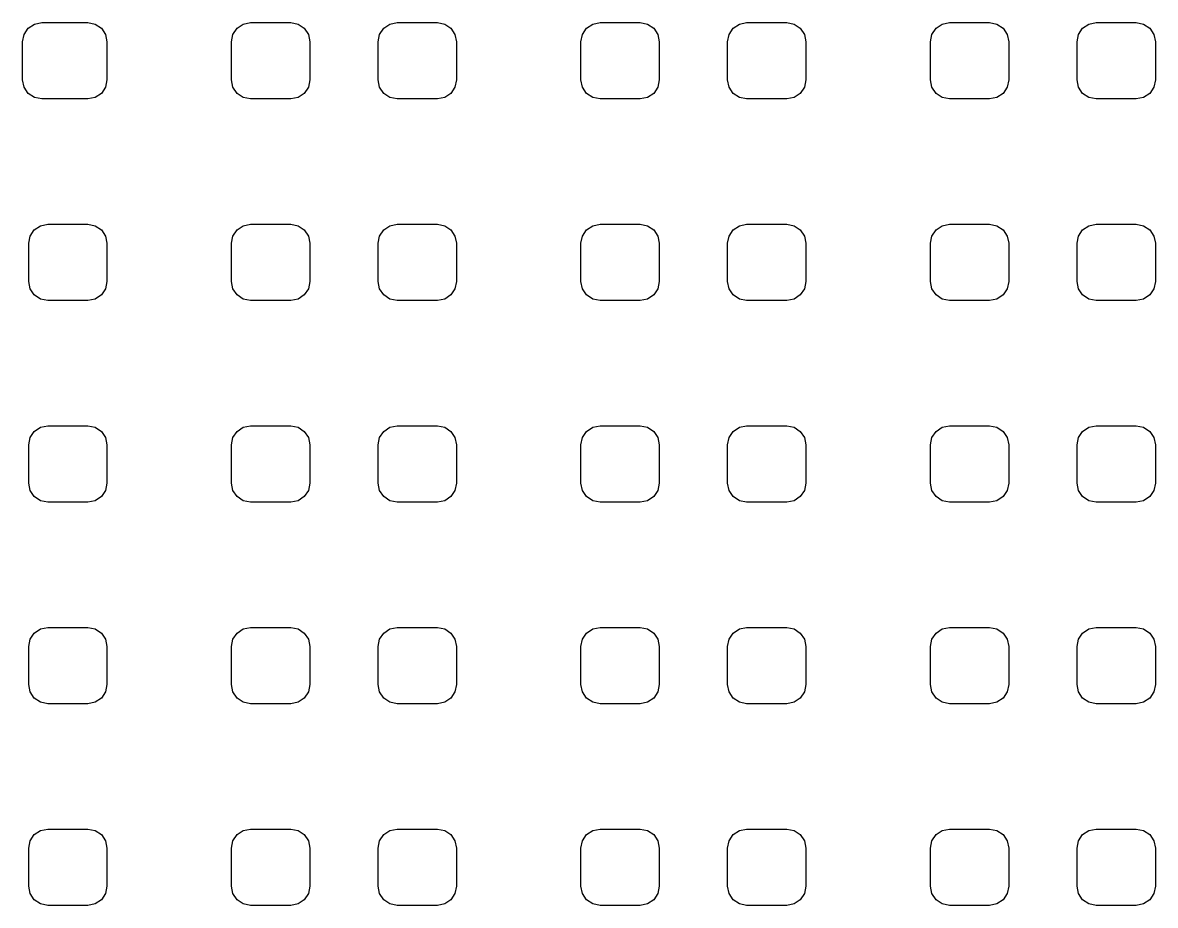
# Model space of a CAD drawing. Header units: inches. Extents: x 7.41 to 12.64, y -5.55 to -1.56.
# Drawn here: x 8.735 to 9.29, y -3.083 to -2.65 of the extents above; entities that cross this region are included whole.
import ezdxf

# ---------------------------------------------------------------- set-up
doc = ezdxf.new("R2010")
doc.units = ezdxf.units.IN
doc.header["$MEASUREMENT"] = 0
doc.layers.add('F.Mask', color=201, linetype='CONTINUOUS', true_color=0xd864ff)

msp = doc.modelspace()

# ---------------------------------------------------------------- linework, layer by layer
at = {"layer": 'F.Mask', "linetype": 'CONTINUOUS'}
for p, q in [((8.73595, -2.65597), (8.73797, -2.65294)), ((8.73797, -2.65294), (8.74101, -2.65091)), ((8.74101, -2.65091), (8.74459, -2.6502)), ((8.74459, -2.6502), (8.76722, -2.6502)), ((8.76722, -2.6502), (8.7708, -2.65091)), ((8.7708, -2.65091), (8.77384, -2.65294)), ((8.77384, -2.65294), (8.77586, -2.65597)), ((8.83831, -2.65597), (8.84034, -2.65294)), ((8.84034, -2.65294), (8.84337, -2.65091)), ((8.84337, -2.65091), (8.84695, -2.6502)), ((8.84695, -2.6502), (8.86663, -2.6502)), ((8.86663, -2.6502), (8.87021, -2.65091)), ((8.87021, -2.65091), (8.87325, -2.65294)), ((8.87325, -2.65294), (8.87527, -2.65597)), ((8.91016, -2.65597), (8.91219, -2.65294)), ((8.91219, -2.65294), (8.91522, -2.65091)), ((8.91522, -2.65091), (8.9188, -2.6502)), ((8.9188, -2.6502), (8.93848, -2.6502)), ((8.93848, -2.6502), (8.94206, -2.65091)), ((8.94206, -2.65091), (8.9451, -2.65294)), ((8.9451, -2.65294), (8.94712, -2.65597)), ((9.00957, -2.65597), (9.0116, -2.65294)), ((9.0116, -2.65294), (9.01463, -2.65091)), ((9.01463, -2.65091), (9.01821, -2.6502)), ((9.01821, -2.6502), (9.03789, -2.6502)), ((9.03789, -2.6502), (9.04147, -2.65091)), ((9.04147, -2.65091), (9.04451, -2.65294)), ((9.04451, -2.65294), (9.04653, -2.65597)), ((9.08142, -2.65597), (9.08345, -2.65294)), ((9.08345, -2.65294), (9.08648, -2.65091)), ((9.08648, -2.65091), (9.09006, -2.6502)), ((9.09006, -2.6502), (9.10974, -2.6502)), ((9.10974, -2.6502), (9.11332, -2.65091)), ((9.11332, -2.65091), (9.11636, -2.65294)), ((9.11636, -2.65294), (9.11838, -2.65597)), ((9.18083, -2.65597), (9.18286, -2.65294)), ((9.18286, -2.65294), (9.18589, -2.65091)), ((9.18589, -2.65091), (9.18947, -2.6502)), ((9.18947, -2.6502), (9.20915, -2.6502)), ((9.20915, -2.6502), (9.21273, -2.65091)), ((9.21273, -2.65091), (9.21577, -2.65294)), ((9.21577, -2.65294), (9.21779, -2.65597)), ((9.25268, -2.65597), (9.25471, -2.65294)), ((9.25471, -2.65294), (9.25774, -2.65091)), ((9.25774, -2.65091), (9.26132, -2.6502)), ((9.26132, -2.6502), (9.281, -2.6502)), ((9.281, -2.6502), (9.28458, -2.65091)), ((9.28458, -2.65091), (9.28762, -2.65294)), ((9.28762, -2.65294), (9.28964, -2.65597)), ((8.73524, -2.65955), (8.73595, -2.65597)), ((8.77586, -2.65597), (8.77657, -2.65955)), ((8.8376, -2.65955), (8.83831, -2.65597)), ((8.87527, -2.65597), (8.87598, -2.65955)), ((8.90945, -2.65955), (8.91016, -2.65597)), ((8.94712, -2.65597), (8.94783, -2.65955)), ((9.00886, -2.65955), (9.00957, -2.65597)), ((9.04653, -2.65597), (9.04724, -2.65955)), ((9.08071, -2.65955), (9.08142, -2.65597)), ((9.11838, -2.65597), (9.11909, -2.65955)), ((9.18012, -2.65955), (9.18083, -2.65597)), ((9.21779, -2.65597), (9.2185, -2.65955)), ((9.25197, -2.65955), (9.25268, -2.65597)), ((9.28964, -2.65597), (9.29035, -2.65955)), ((8.73524, -2.67825), (8.73524, -2.65955)), ((8.77657, -2.65955), (8.77657, -2.67825)), ((8.8376, -2.67825), (8.8376, -2.65955)), ((8.87598, -2.65955), (8.87598, -2.67825)), ((8.90945, -2.67825), (8.90945, -2.65955)), ((8.94783, -2.65955), (8.94783, -2.67825)), ((9.00886, -2.67825), (9.00886, -2.65955)), ((9.04724, -2.65955), (9.04724, -2.67825)), ((9.08071, -2.67825), (9.08071, -2.65955)), ((9.11909, -2.65955), (9.11909, -2.67825)), ((9.18012, -2.67825), (9.18012, -2.65955)), ((9.2185, -2.65955), (9.2185, -2.67825)), ((9.25197, -2.67825), (9.25197, -2.65955)), ((9.29035, -2.65955), (9.29035, -2.67825)), ((8.73595, -2.68183), (8.73524, -2.67825)), ((8.77657, -2.67825), (8.77586, -2.68183)), ((8.83831, -2.68183), (8.8376, -2.67825)), ((8.87598, -2.67825), (8.87527, -2.68183)), ((8.91016, -2.68183), (8.90945, -2.67825)), ((8.94783, -2.67825), (8.94712, -2.68183)), ((9.00957, -2.68183), (9.00886, -2.67825)), ((9.04724, -2.67825), (9.04653, -2.68183)), ((9.08142, -2.68183), (9.08071, -2.67825)), ((9.11909, -2.67825), (9.11838, -2.68183)), ((9.18083, -2.68183), (9.18012, -2.67825)), ((9.2185, -2.67825), (9.21779, -2.68183)), ((9.25268, -2.68183), (9.25197, -2.67825)), ((9.29035, -2.67825), (9.28964, -2.68183)), ((8.73797, -2.68486), (8.73595, -2.68183)), ((8.74101, -2.68689), (8.73797, -2.68486)), ((8.77384, -2.68486), (8.7708, -2.68689)), ((8.77586, -2.68183), (8.77384, -2.68486)), ((8.84034, -2.68486), (8.83831, -2.68183)), ((8.84337, -2.68689), (8.84034, -2.68486)), ((8.87325, -2.68486), (8.87021, -2.68689)), ((8.87527, -2.68183), (8.87325, -2.68486)), ((8.91219, -2.68486), (8.91016, -2.68183)), ((8.91522, -2.68689), (8.91219, -2.68486)), ((8.9451, -2.68486), (8.94206, -2.68689)), ((8.94712, -2.68183), (8.9451, -2.68486)), ((9.0116, -2.68486), (9.00957, -2.68183)), ((9.01463, -2.68689), (9.0116, -2.68486)), ((9.04451, -2.68486), (9.04147, -2.68689)), ((9.04653, -2.68183), (9.04451, -2.68486)), ((9.08345, -2.68486), (9.08142, -2.68183)), ((9.08648, -2.68689), (9.08345, -2.68486)), ((9.11636, -2.68486), (9.11332, -2.68689)), ((9.11838, -2.68183), (9.11636, -2.68486)), ((9.18286, -2.68486), (9.18083, -2.68183)), ((9.18589, -2.68689), (9.18286, -2.68486)), ((9.21577, -2.68486), (9.21273, -2.68689)), ((9.21779, -2.68183), (9.21577, -2.68486)), ((9.25471, -2.68486), (9.25268, -2.68183)), ((9.25774, -2.68689), (9.25471, -2.68486)), ((9.28762, -2.68486), (9.28458, -2.68689)), ((9.28964, -2.68183), (9.28762, -2.68486)), ((8.74459, -2.6876), (8.74101, -2.68689)), ((8.76722, -2.6876), (8.74459, -2.6876)), ((8.7708, -2.68689), (8.76722, -2.6876)), ((8.84695, -2.6876), (8.84337, -2.68689)), ((8.86663, -2.6876), (8.84695, -2.6876)), ((8.87021, -2.68689), (8.86663, -2.6876)), ((8.9188, -2.6876), (8.91522, -2.68689)), ((8.93848, -2.6876), (8.9188, -2.6876)), ((8.94206, -2.68689), (8.93848, -2.6876)), ((9.01821, -2.6876), (9.01463, -2.68689)), ((9.03789, -2.6876), (9.01821, -2.6876)), ((9.04147, -2.68689), (9.03789, -2.6876)), ((9.09006, -2.6876), (9.08648, -2.68689)), ((9.10974, -2.6876), (9.09006, -2.6876)), ((9.11332, -2.68689), (9.10974, -2.6876)), ((9.18947, -2.6876), (9.18589, -2.68689)), ((9.20915, -2.6876), (9.18947, -2.6876)), ((9.21273, -2.68689), (9.20915, -2.6876)), ((9.26132, -2.6876), (9.25774, -2.68689)), ((9.281, -2.6876), (9.26132, -2.6876)), ((9.28458, -2.68689), (9.281, -2.6876)), ((8.7389, -2.75479), (8.74093, -2.75175)), ((8.74093, -2.75175), (8.74396, -2.74973)), ((8.74396, -2.74973), (8.74754, -2.74902)), ((8.74754, -2.74902), (8.76722, -2.74902)), ((8.76722, -2.74902), (8.7708, -2.74973)), ((8.7708, -2.74973), (8.77384, -2.75175)), ((8.77384, -2.75175), (8.77586, -2.75479)), ((8.83831, -2.75479), (8.84034, -2.75175)), ((8.84034, -2.75175), (8.84337, -2.74973)), ((8.84337, -2.74973), (8.84695, -2.74902)), ((8.84695, -2.74902), (8.86663, -2.74902)), ((8.86663, -2.74902), (8.87021, -2.74973)), ((8.87021, -2.74973), (8.87325, -2.75175)), ((8.87325, -2.75175), (8.87527, -2.75479)), ((8.91016, -2.75479), (8.91219, -2.75175)), ((8.91219, -2.75175), (8.91522, -2.74973)), ((8.91522, -2.74973), (8.9188, -2.74902)), ((8.9188, -2.74902), (8.93848, -2.74902)), ((8.93848, -2.74902), (8.94206, -2.74973)), ((8.94206, -2.74973), (8.9451, -2.75175)), ((8.9451, -2.75175), (8.94712, -2.75479)), ((9.00957, -2.75479), (9.0116, -2.75175)), ((9.0116, -2.75175), (9.01463, -2.74973)), ((9.01463, -2.74973), (9.01821, -2.74902)), ((9.01821, -2.74902), (9.03789, -2.74902)), ((9.03789, -2.74902), (9.04147, -2.74973)), ((9.04147, -2.74973), (9.04451, -2.75175)), ((9.04451, -2.75175), (9.04653, -2.75479)), ((9.08142, -2.75479), (9.08345, -2.75175)), ((9.08345, -2.75175), (9.08648, -2.74973)), ((9.08648, -2.74973), (9.09006, -2.74902)), ((9.09006, -2.74902), (9.10974, -2.74902)), ((9.10974, -2.74902), (9.11332, -2.74973)), ((9.11332, -2.74973), (9.11636, -2.75175)), ((9.11636, -2.75175), (9.11838, -2.75479)), ((9.18083, -2.75479), (9.18286, -2.75175)), ((9.18286, -2.75175), (9.18589, -2.74973)), ((9.18589, -2.74973), (9.18947, -2.74902)), ((9.18947, -2.74902), (9.20915, -2.74902)), ((9.20915, -2.74902), (9.21273, -2.74973)), ((9.21273, -2.74973), (9.21577, -2.75175)), ((9.21577, -2.75175), (9.21779, -2.75479)), ((9.25268, -2.75479), (9.25471, -2.75175)), ((9.25471, -2.75175), (9.25774, -2.74973)), ((9.25774, -2.74973), (9.26132, -2.74902)), ((9.26132, -2.74902), (9.281, -2.74902)), ((9.281, -2.74902), (9.28458, -2.74973)), ((9.28458, -2.74973), (9.28762, -2.75175)), ((9.28762, -2.75175), (9.28964, -2.75479)), ((8.73819, -2.75837), (8.7389, -2.75479)), ((8.73819, -2.77707), (8.73819, -2.75837)), ((8.77586, -2.75479), (8.77657, -2.75837)), ((8.77657, -2.75837), (8.77657, -2.77707)), ((8.8376, -2.75837), (8.83831, -2.75479)), ((8.8376, -2.77707), (8.8376, -2.75837)), ((8.87527, -2.75479), (8.87598, -2.75837)), ((8.87598, -2.75837), (8.87598, -2.77707)), ((8.90945, -2.75837), (8.91016, -2.75479)), ((8.90945, -2.77707), (8.90945, -2.75837)), ((8.94712, -2.75479), (8.94783, -2.75837)), ((8.94783, -2.75837), (8.94783, -2.77707)), ((9.00886, -2.75837), (9.00957, -2.75479)), ((9.00886, -2.77707), (9.00886, -2.75837)), ((9.04653, -2.75479), (9.04724, -2.75837)), ((9.04724, -2.75837), (9.04724, -2.77707)), ((9.08071, -2.75837), (9.08142, -2.75479)), ((9.08071, -2.77707), (9.08071, -2.75837)), ((9.11838, -2.75479), (9.11909, -2.75837)), ((9.11909, -2.75837), (9.11909, -2.77707)), ((9.18012, -2.75837), (9.18083, -2.75479)), ((9.18012, -2.77707), (9.18012, -2.75837)), ((9.21779, -2.75479), (9.2185, -2.75837)), ((9.2185, -2.75837), (9.2185, -2.77707)), ((9.25197, -2.75837), (9.25268, -2.75479)), ((9.25197, -2.77707), (9.25197, -2.75837)), ((9.28964, -2.75479), (9.29035, -2.75837)), ((9.29035, -2.75837), (9.29035, -2.77707)), ((8.7389, -2.78065), (8.73819, -2.77707)), ((8.74093, -2.78368), (8.7389, -2.78065)), ((8.77586, -2.78065), (8.77384, -2.78368)), ((8.77657, -2.77707), (8.77586, -2.78065)), ((8.83831, -2.78065), (8.8376, -2.77707)), ((8.84034, -2.78368), (8.83831, -2.78065)), ((8.87527, -2.78065), (8.87325, -2.78368)), ((8.87598, -2.77707), (8.87527, -2.78065)), ((8.91016, -2.78065), (8.90945, -2.77707)), ((8.91219, -2.78368), (8.91016, -2.78065)), ((8.94712, -2.78065), (8.9451, -2.78368)), ((8.94783, -2.77707), (8.94712, -2.78065)), ((9.00957, -2.78065), (9.00886, -2.77707)), ((9.0116, -2.78368), (9.00957, -2.78065)), ((9.04653, -2.78065), (9.04451, -2.78368)), ((9.04724, -2.77707), (9.04653, -2.78065)), ((9.08142, -2.78065), (9.08071, -2.77707)), ((9.08345, -2.78368), (9.08142, -2.78065)), ((9.11838, -2.78065), (9.11636, -2.78368)), ((9.11909, -2.77707), (9.11838, -2.78065)), ((9.18083, -2.78065), (9.18012, -2.77707)), ((9.18286, -2.78368), (9.18083, -2.78065)), ((9.21779, -2.78065), (9.21577, -2.78368)), ((9.2185, -2.77707), (9.21779, -2.78065)), ((9.25268, -2.78065), (9.25197, -2.77707)), ((9.25471, -2.78368), (9.25268, -2.78065)), ((9.28964, -2.78065), (9.28762, -2.78368)), ((9.29035, -2.77707), (9.28964, -2.78065)), ((8.74396, -2.78571), (8.74093, -2.78368)), ((8.74754, -2.78642), (8.74396, -2.78571)), ((8.76722, -2.78642), (8.74754, -2.78642)), ((8.7708, -2.78571), (8.76722, -2.78642)), ((8.77384, -2.78368), (8.7708, -2.78571)), ((8.84337, -2.78571), (8.84034, -2.78368)), ((8.84695, -2.78642), (8.84337, -2.78571)), ((8.86663, -2.78642), (8.84695, -2.78642)), ((8.87021, -2.78571), (8.86663, -2.78642)), ((8.87325, -2.78368), (8.87021, -2.78571)), ((8.91522, -2.78571), (8.91219, -2.78368)), ((8.9188, -2.78642), (8.91522, -2.78571)), ((8.93848, -2.78642), (8.9188, -2.78642)), ((8.94206, -2.78571), (8.93848, -2.78642)), ((8.9451, -2.78368), (8.94206, -2.78571)), ((9.01463, -2.78571), (9.0116, -2.78368)), ((9.01821, -2.78642), (9.01463, -2.78571)), ((9.03789, -2.78642), (9.01821, -2.78642)), ((9.04147, -2.78571), (9.03789, -2.78642)), ((9.04451, -2.78368), (9.04147, -2.78571)), ((9.08648, -2.78571), (9.08345, -2.78368)), ((9.09006, -2.78642), (9.08648, -2.78571)), ((9.10974, -2.78642), (9.09006, -2.78642)), ((9.11332, -2.78571), (9.10974, -2.78642)), ((9.11636, -2.78368), (9.11332, -2.78571)), ((9.18589, -2.78571), (9.18286, -2.78368)), ((9.18947, -2.78642), (9.18589, -2.78571)), ((9.20915, -2.78642), (9.18947, -2.78642)), ((9.21273, -2.78571), (9.20915, -2.78642)), ((9.21577, -2.78368), (9.21273, -2.78571)), ((9.25774, -2.78571), (9.25471, -2.78368)), ((9.26132, -2.78642), (9.25774, -2.78571)), ((9.281, -2.78642), (9.26132, -2.78642)), ((9.28458, -2.78571), (9.281, -2.78642)), ((9.28762, -2.78368), (9.28458, -2.78571)), ((8.7389, -2.85361), (8.74093, -2.85057)), ((8.74093, -2.85057), (8.74396, -2.84855)), ((8.74396, -2.84855), (8.74754, -2.84783)), ((8.74754, -2.84783), (8.76722, -2.84783)), ((8.76722, -2.84783), (8.7708, -2.84855)), ((8.7708, -2.84855), (8.77384, -2.85057)), ((8.77384, -2.85057), (8.77586, -2.85361)), ((8.83831, -2.85361), (8.84034, -2.85057)), ((8.84034, -2.85057), (8.84337, -2.84855)), ((8.84337, -2.84855), (8.84695, -2.84783)), ((8.84695, -2.84783), (8.86663, -2.84783)), ((8.86663, -2.84783), (8.87021, -2.84855)), ((8.87021, -2.84855), (8.87325, -2.85057)), ((8.87325, -2.85057), (8.87527, -2.85361)), ((8.91016, -2.85361), (8.91219, -2.85057)), ((8.91219, -2.85057), (8.91522, -2.84855)), ((8.91522, -2.84855), (8.9188, -2.84783)), ((8.9188, -2.84783), (8.93848, -2.84783)), ((8.93848, -2.84783), (8.94206, -2.84855)), ((8.94206, -2.84855), (8.9451, -2.85057)), ((8.9451, -2.85057), (8.94712, -2.85361)), ((9.00957, -2.85361), (9.0116, -2.85057)), ((9.0116, -2.85057), (9.01463, -2.84855)), ((9.01463, -2.84855), (9.01821, -2.84783)), ((9.01821, -2.84783), (9.03789, -2.84783)), ((9.03789, -2.84783), (9.04147, -2.84855)), ((9.04147, -2.84855), (9.04451, -2.85057)), ((9.04451, -2.85057), (9.04653, -2.85361)), ((9.08142, -2.85361), (9.08345, -2.85057)), ((9.08345, -2.85057), (9.08648, -2.84855)), ((9.08648, -2.84855), (9.09006, -2.84783)), ((9.09006, -2.84783), (9.10974, -2.84783)), ((9.10974, -2.84783), (9.11332, -2.84855)), ((9.11332, -2.84855), (9.11636, -2.85057)), ((9.11636, -2.85057), (9.11838, -2.85361)), ((9.18083, -2.85361), (9.18286, -2.85057)), ((9.18286, -2.85057), (9.18589, -2.84855)), ((9.18589, -2.84855), (9.18947, -2.84783)), ((9.18947, -2.84783), (9.20915, -2.84783)), ((9.20915, -2.84783), (9.21273, -2.84855)), ((9.21273, -2.84855), (9.21577, -2.85057)), ((9.21577, -2.85057), (9.21779, -2.85361)), ((9.25268, -2.85361), (9.25471, -2.85057)), ((9.25471, -2.85057), (9.25774, -2.84855)), ((9.25774, -2.84855), (9.26132, -2.84783)), ((9.26132, -2.84783), (9.281, -2.84783)), ((9.281, -2.84783), (9.28458, -2.84855)), ((9.28458, -2.84855), (9.28762, -2.85057)), ((9.28762, -2.85057), (9.28964, -2.85361)), ((8.73819, -2.85719), (8.7389, -2.85361)), ((8.73819, -2.87589), (8.73819, -2.85719)), ((8.77586, -2.85361), (8.77657, -2.85719)), ((8.77657, -2.85719), (8.77657, -2.87589)), ((8.8376, -2.85719), (8.83831, -2.85361)), ((8.8376, -2.87589), (8.8376, -2.85719)), ((8.87527, -2.85361), (8.87598, -2.85719)), ((8.87598, -2.85719), (8.87598, -2.87589)), ((8.90945, -2.85719), (8.91016, -2.85361)), ((8.90945, -2.87589), (8.90945, -2.85719)), ((8.94712, -2.85361), (8.94783, -2.85719)), ((8.94783, -2.85719), (8.94783, -2.87589)), ((9.00886, -2.85719), (9.00957, -2.85361)), ((9.00886, -2.87589), (9.00886, -2.85719)), ((9.04653, -2.85361), (9.04724, -2.85719)), ((9.04724, -2.85719), (9.04724, -2.87589)), ((9.08071, -2.85719), (9.08142, -2.85361)), ((9.08071, -2.87589), (9.08071, -2.85719)), ((9.11838, -2.85361), (9.11909, -2.85719)), ((9.11909, -2.85719), (9.11909, -2.87589)), ((9.18012, -2.85719), (9.18083, -2.85361)), ((9.18012, -2.87589), (9.18012, -2.85719)), ((9.21779, -2.85361), (9.2185, -2.85719)), ((9.2185, -2.85719), (9.2185, -2.87589)), ((9.25197, -2.85719), (9.25268, -2.85361)), ((9.25197, -2.87589), (9.25197, -2.85719)), ((9.28964, -2.85361), (9.29035, -2.85719)), ((9.29035, -2.85719), (9.29035, -2.87589)), ((8.7389, -2.87946), (8.73819, -2.87589)), ((8.74093, -2.8825), (8.7389, -2.87946)), ((8.77586, -2.87946), (8.77384, -2.8825)), ((8.77657, -2.87589), (8.77586, -2.87946)), ((8.83831, -2.87946), (8.8376, -2.87589)), ((8.84034, -2.8825), (8.83831, -2.87946)), ((8.87527, -2.87946), (8.87325, -2.8825)), ((8.87598, -2.87589), (8.87527, -2.87946)), ((8.91016, -2.87946), (8.90945, -2.87589)), ((8.91219, -2.8825), (8.91016, -2.87946)), ((8.94712, -2.87946), (8.9451, -2.8825)), ((8.94783, -2.87589), (8.94712, -2.87946)), ((9.00957, -2.87946), (9.00886, -2.87589)), ((9.0116, -2.8825), (9.00957, -2.87946)), ((9.04653, -2.87946), (9.04451, -2.8825)), ((9.04724, -2.87589), (9.04653, -2.87946)), ((9.08142, -2.87946), (9.08071, -2.87589)), ((9.08345, -2.8825), (9.08142, -2.87946)), ((9.11838, -2.87946), (9.11636, -2.8825)), ((9.11909, -2.87589), (9.11838, -2.87946)), ((9.18083, -2.87946), (9.18012, -2.87589)), ((9.18286, -2.8825), (9.18083, -2.87946)), ((9.21779, -2.87946), (9.21577, -2.8825)), ((9.2185, -2.87589), (9.21779, -2.87946)), ((9.25268, -2.87946), (9.25197, -2.87589)), ((9.25471, -2.8825), (9.25268, -2.87946)), ((9.28964, -2.87946), (9.28762, -2.8825)), ((9.29035, -2.87589), (9.28964, -2.87946)), ((8.74396, -2.88452), (8.74093, -2.8825)), ((8.74754, -2.88524), (8.74396, -2.88452)), ((8.76722, -2.88524), (8.74754, -2.88524)), ((8.7708, -2.88452), (8.76722, -2.88524)), ((8.77384, -2.8825), (8.7708, -2.88452)), ((8.84337, -2.88452), (8.84034, -2.8825)), ((8.84695, -2.88524), (8.84337, -2.88452)), ((8.86663, -2.88524), (8.84695, -2.88524)), ((8.87021, -2.88452), (8.86663, -2.88524)), ((8.87325, -2.8825), (8.87021, -2.88452)), ((8.91522, -2.88452), (8.91219, -2.8825)), ((8.9188, -2.88524), (8.91522, -2.88452)), ((8.93848, -2.88524), (8.9188, -2.88524)), ((8.94206, -2.88452), (8.93848, -2.88524)), ((8.9451, -2.8825), (8.94206, -2.88452)), ((9.01463, -2.88452), (9.0116, -2.8825)), ((9.01821, -2.88524), (9.01463, -2.88452)), ((9.03789, -2.88524), (9.01821, -2.88524)), ((9.04147, -2.88452), (9.03789, -2.88524)), ((9.04451, -2.8825), (9.04147, -2.88452)), ((9.08648, -2.88452), (9.08345, -2.8825)), ((9.09006, -2.88524), (9.08648, -2.88452)), ((9.10974, -2.88524), (9.09006, -2.88524)), ((9.11332, -2.88452), (9.10974, -2.88524)), ((9.11636, -2.8825), (9.11332, -2.88452)), ((9.18589, -2.88452), (9.18286, -2.8825)), ((9.18947, -2.88524), (9.18589, -2.88452)), ((9.20915, -2.88524), (9.18947, -2.88524)), ((9.21273, -2.88452), (9.20915, -2.88524)), ((9.21577, -2.8825), (9.21273, -2.88452)), ((9.25774, -2.88452), (9.25471, -2.8825)), ((9.26132, -2.88524), (9.25774, -2.88452)), ((9.281, -2.88524), (9.26132, -2.88524)), ((9.28458, -2.88452), (9.281, -2.88524)), ((9.28762, -2.8825), (9.28458, -2.88452)), ((8.74093, -2.94939), (8.74396, -2.94737)), ((8.74396, -2.94737), (8.74754, -2.94665)), ((8.74754, -2.94665), (8.76722, -2.94665)), ((8.76722, -2.94665), (8.7708, -2.94737)), ((8.7708, -2.94737), (8.77384, -2.94939)), ((8.84034, -2.94939), (8.84337, -2.94737)), ((8.84337, -2.94737), (8.84695, -2.94665)), ((8.84695, -2.94665), (8.86663, -2.94665)), ((8.86663, -2.94665), (8.87021, -2.94737)), ((8.87021, -2.94737), (8.87325, -2.94939)), ((8.91219, -2.94939), (8.91522, -2.94737)), ((8.91522, -2.94737), (8.9188, -2.94665)), ((8.9188, -2.94665), (8.93848, -2.94665)), ((8.93848, -2.94665), (8.94206, -2.94737)), ((8.94206, -2.94737), (8.9451, -2.94939)), ((9.0116, -2.94939), (9.01463, -2.94737)), ((9.01463, -2.94737), (9.01821, -2.94665)), ((9.01821, -2.94665), (9.03789, -2.94665)), ((9.03789, -2.94665), (9.04147, -2.94737)), ((9.04147, -2.94737), (9.04451, -2.94939)), ((9.08345, -2.94939), (9.08648, -2.94737)), ((9.08648, -2.94737), (9.09006, -2.94665)), ((9.09006, -2.94665), (9.10974, -2.94665)), ((9.10974, -2.94665), (9.11332, -2.94737)), ((9.11332, -2.94737), (9.11636, -2.94939)), ((9.18286, -2.94939), (9.18589, -2.94737)), ((9.18589, -2.94737), (9.18947, -2.94665)), ((9.18947, -2.94665), (9.20915, -2.94665)), ((9.20915, -2.94665), (9.21273, -2.94737)), ((9.21273, -2.94737), (9.21577, -2.94939)), ((9.25471, -2.94939), (9.25774, -2.94737)), ((9.25774, -2.94737), (9.26132, -2.94665)), ((9.26132, -2.94665), (9.281, -2.94665)), ((9.281, -2.94665), (9.28458, -2.94737)), ((9.28458, -2.94737), (9.28762, -2.94939)), ((8.73819, -2.956), (8.7389, -2.95243)), ((8.7389, -2.95243), (8.74093, -2.94939)), ((8.77384, -2.94939), (8.77586, -2.95243)), ((8.77586, -2.95243), (8.77657, -2.956)), ((8.8376, -2.956), (8.83831, -2.95243)), ((8.83831, -2.95243), (8.84034, -2.94939)), ((8.87325, -2.94939), (8.87527, -2.95243)), ((8.87527, -2.95243), (8.87598, -2.956)), ((8.90945, -2.956), (8.91016, -2.95243)), ((8.91016, -2.95243), (8.91219, -2.94939)), ((8.9451, -2.94939), (8.94712, -2.95243)), ((8.94712, -2.95243), (8.94783, -2.956)), ((9.00886, -2.956), (9.00957, -2.95243)), ((9.00957, -2.95243), (9.0116, -2.94939)), ((9.04451, -2.94939), (9.04653, -2.95243)), ((9.04653, -2.95243), (9.04724, -2.956)), ((9.08071, -2.956), (9.08142, -2.95243)), ((9.08142, -2.95243), (9.08345, -2.94939)), ((9.11636, -2.94939), (9.11838, -2.95243)), ((9.11838, -2.95243), (9.11909, -2.956)), ((9.18012, -2.956), (9.18083, -2.95243)), ((9.18083, -2.95243), (9.18286, -2.94939)), ((9.21577, -2.94939), (9.21779, -2.95243)), ((9.21779, -2.95243), (9.2185, -2.956)), ((9.25197, -2.956), (9.25268, -2.95243)), ((9.25268, -2.95243), (9.25471, -2.94939)), ((9.28762, -2.94939), (9.28964, -2.95243)), ((9.28964, -2.95243), (9.29035, -2.956)), ((8.73819, -2.9747), (8.73819, -2.956)), ((8.77657, -2.956), (8.77657, -2.9747)), ((8.8376, -2.9747), (8.8376, -2.956)), ((8.87598, -2.956), (8.87598, -2.9747)), ((8.90945, -2.9747), (8.90945, -2.956)), ((8.94783, -2.956), (8.94783, -2.9747)), ((9.00886, -2.9747), (9.00886, -2.956)), ((9.04724, -2.956), (9.04724, -2.9747)), ((9.08071, -2.9747), (9.08071, -2.956)), ((9.11909, -2.956), (9.11909, -2.9747)), ((9.18012, -2.9747), (9.18012, -2.956)), ((9.2185, -2.956), (9.2185, -2.9747)), ((9.25197, -2.9747), (9.25197, -2.956)), ((9.29035, -2.956), (9.29035, -2.9747)), ((8.7389, -2.97828), (8.73819, -2.9747)), ((8.77657, -2.9747), (8.77586, -2.97828)), ((8.83831, -2.97828), (8.8376, -2.9747)), ((8.87598, -2.9747), (8.87527, -2.97828)), ((8.91016, -2.97828), (8.90945, -2.9747)), ((8.94783, -2.9747), (8.94712, -2.97828)), ((9.00957, -2.97828), (9.00886, -2.9747)), ((9.04724, -2.9747), (9.04653, -2.97828)), ((9.08142, -2.97828), (9.08071, -2.9747)), ((9.11909, -2.9747), (9.11838, -2.97828)), ((9.18083, -2.97828), (9.18012, -2.9747)), ((9.2185, -2.9747), (9.21779, -2.97828)), ((9.25268, -2.97828), (9.25197, -2.9747)), ((9.29035, -2.9747), (9.28964, -2.97828)), ((8.74093, -2.98132), (8.7389, -2.97828)), ((8.77586, -2.97828), (8.77384, -2.98132)), ((8.84034, -2.98132), (8.83831, -2.97828)), ((8.87527, -2.97828), (8.87325, -2.98132)), ((8.91219, -2.98132), (8.91016, -2.97828)), ((8.94712, -2.97828), (8.9451, -2.98132)), ((9.0116, -2.98132), (9.00957, -2.97828)), ((9.04653, -2.97828), (9.04451, -2.98132)), ((9.08345, -2.98132), (9.08142, -2.97828)), ((9.11838, -2.97828), (9.11636, -2.98132)), ((9.18286, -2.98132), (9.18083, -2.97828)), ((9.21779, -2.97828), (9.21577, -2.98132)), ((9.25471, -2.98132), (9.25268, -2.97828)), ((9.28964, -2.97828), (9.28762, -2.98132)), ((8.74396, -2.98334), (8.74093, -2.98132)), ((8.74754, -2.98406), (8.74396, -2.98334)), ((8.76722, -2.98406), (8.74754, -2.98406)), ((8.7708, -2.98334), (8.76722, -2.98406)), ((8.77384, -2.98132), (8.7708, -2.98334)), ((8.84337, -2.98334), (8.84034, -2.98132)), ((8.84695, -2.98406), (8.84337, -2.98334)), ((8.86663, -2.98406), (8.84695, -2.98406)), ((8.87021, -2.98334), (8.86663, -2.98406)), ((8.87325, -2.98132), (8.87021, -2.98334)), ((8.91522, -2.98334), (8.91219, -2.98132)), ((8.9188, -2.98406), (8.91522, -2.98334)), ((8.93848, -2.98406), (8.9188, -2.98406)), ((8.94206, -2.98334), (8.93848, -2.98406)), ((8.9451, -2.98132), (8.94206, -2.98334)), ((9.01463, -2.98334), (9.0116, -2.98132)), ((9.01821, -2.98406), (9.01463, -2.98334)), ((9.03789, -2.98406), (9.01821, -2.98406)), ((9.04147, -2.98334), (9.03789, -2.98406)), ((9.04451, -2.98132), (9.04147, -2.98334)), ((9.08648, -2.98334), (9.08345, -2.98132)), ((9.09006, -2.98406), (9.08648, -2.98334)), ((9.10974, -2.98406), (9.09006, -2.98406)), ((9.11332, -2.98334), (9.10974, -2.98406)), ((9.11636, -2.98132), (9.11332, -2.98334)), ((9.18589, -2.98334), (9.18286, -2.98132)), ((9.18947, -2.98406), (9.18589, -2.98334)), ((9.20915, -2.98406), (9.18947, -2.98406)), ((9.21273, -2.98334), (9.20915, -2.98406)), ((9.21577, -2.98132), (9.21273, -2.98334)), ((9.25774, -2.98334), (9.25471, -2.98132)), ((9.26132, -2.98406), (9.25774, -2.98334)), ((9.281, -2.98406), (9.26132, -2.98406)), ((9.28458, -2.98334), (9.281, -2.98406)), ((9.28762, -2.98132), (9.28458, -2.98334)), ((8.74093, -3.04821), (8.74396, -3.04618)), ((8.74396, -3.04618), (8.74754, -3.04547)), ((8.74754, -3.04547), (8.76722, -3.04547)), ((8.76722, -3.04547), (8.7708, -3.04618)), ((8.7708, -3.04618), (8.77384, -3.04821)), ((8.84034, -3.04821), (8.84337, -3.04618)), ((8.84337, -3.04618), (8.84695, -3.04547)), ((8.84695, -3.04547), (8.86663, -3.04547)), ((8.86663, -3.04547), (8.87021, -3.04618)), ((8.87021, -3.04618), (8.87325, -3.04821)), ((8.91219, -3.04821), (8.91522, -3.04618)), ((8.91522, -3.04618), (8.9188, -3.04547)), ((8.9188, -3.04547), (8.93848, -3.04547)), ((8.93848, -3.04547), (8.94206, -3.04618)), ((8.94206, -3.04618), (8.9451, -3.04821)), ((9.0116, -3.04821), (9.01463, -3.04618)), ((9.01463, -3.04618), (9.01821, -3.04547)), ((9.01821, -3.04547), (9.03789, -3.04547)), ((9.03789, -3.04547), (9.04147, -3.04618)), ((9.04147, -3.04618), (9.04451, -3.04821)), ((9.08345, -3.04821), (9.08648, -3.04618)), ((9.08648, -3.04618), (9.09006, -3.04547)), ((9.09006, -3.04547), (9.10974, -3.04547)), ((9.10974, -3.04547), (9.11332, -3.04618)), ((9.11332, -3.04618), (9.11636, -3.04821)), ((9.18286, -3.04821), (9.18589, -3.04618)), ((9.18589, -3.04618), (9.18947, -3.04547)), ((9.18947, -3.04547), (9.20915, -3.04547)), ((9.20915, -3.04547), (9.21273, -3.04618)), ((9.21273, -3.04618), (9.21577, -3.04821)), ((9.25471, -3.04821), (9.25774, -3.04618)), ((9.25774, -3.04618), (9.26132, -3.04547)), ((9.26132, -3.04547), (9.281, -3.04547)), ((9.281, -3.04547), (9.28458, -3.04618)), ((9.28458, -3.04618), (9.28762, -3.04821)), ((8.73819, -3.05482), (8.7389, -3.05124)), ((8.7389, -3.05124), (8.74093, -3.04821)), ((8.77384, -3.04821), (8.77586, -3.05124)), ((8.77586, -3.05124), (8.77657, -3.05482)), ((8.8376, -3.05482), (8.83831, -3.05124)), ((8.83831, -3.05124), (8.84034, -3.04821)), ((8.87325, -3.04821), (8.87527, -3.05124)), ((8.87527, -3.05124), (8.87598, -3.05482)), ((8.90945, -3.05482), (8.91016, -3.05124)), ((8.91016, -3.05124), (8.91219, -3.04821)), ((8.9451, -3.04821), (8.94712, -3.05124)), ((8.94712, -3.05124), (8.94783, -3.05482)), ((9.00886, -3.05482), (9.00957, -3.05124)), ((9.00957, -3.05124), (9.0116, -3.04821)), ((9.04451, -3.04821), (9.04653, -3.05124)), ((9.04653, -3.05124), (9.04724, -3.05482)), ((9.08071, -3.05482), (9.08142, -3.05124)), ((9.08142, -3.05124), (9.08345, -3.04821)), ((9.11636, -3.04821), (9.11838, -3.05124)), ((9.11838, -3.05124), (9.11909, -3.05482)), ((9.18012, -3.05482), (9.18083, -3.05124)), ((9.18083, -3.05124), (9.18286, -3.04821)), ((9.21577, -3.04821), (9.21779, -3.05124)), ((9.21779, -3.05124), (9.2185, -3.05482)), ((9.25197, -3.05482), (9.25268, -3.05124)), ((9.25268, -3.05124), (9.25471, -3.04821)), ((9.28762, -3.04821), (9.28964, -3.05124)), ((9.28964, -3.05124), (9.29035, -3.05482)), ((8.73819, -3.07352), (8.73819, -3.05482)), ((8.77657, -3.05482), (8.77657, -3.07352)), ((8.8376, -3.07352), (8.8376, -3.05482)), ((8.87598, -3.05482), (8.87598, -3.07352)), ((8.90945, -3.07352), (8.90945, -3.05482)), ((8.94783, -3.05482), (8.94783, -3.07352)), ((9.00886, -3.07352), (9.00886, -3.05482)), ((9.04724, -3.05482), (9.04724, -3.07352)), ((9.08071, -3.07352), (9.08071, -3.05482)), ((9.11909, -3.05482), (9.11909, -3.07352)), ((9.18012, -3.07352), (9.18012, -3.05482)), ((9.2185, -3.05482), (9.2185, -3.07352)), ((9.25197, -3.07352), (9.25197, -3.05482)), ((9.29035, -3.05482), (9.29035, -3.07352)), ((8.7389, -3.0771), (8.73819, -3.07352)), ((8.77657, -3.07352), (8.77586, -3.0771)), ((8.83831, -3.0771), (8.8376, -3.07352)), ((8.87598, -3.07352), (8.87527, -3.0771)), ((8.91016, -3.0771), (8.90945, -3.07352)), ((8.94783, -3.07352), (8.94712, -3.0771)), ((9.00957, -3.0771), (9.00886, -3.07352)), ((9.04724, -3.07352), (9.04653, -3.0771)), ((9.08142, -3.0771), (9.08071, -3.07352)), ((9.11909, -3.07352), (9.11838, -3.0771)), ((9.18083, -3.0771), (9.18012, -3.07352)), ((9.2185, -3.07352), (9.21779, -3.0771)), ((9.25268, -3.0771), (9.25197, -3.07352)), ((9.29035, -3.07352), (9.28964, -3.0771)), ((8.74093, -3.08014), (8.7389, -3.0771)), ((8.74396, -3.08216), (8.74093, -3.08014)), ((8.77384, -3.08014), (8.7708, -3.08216)), ((8.77586, -3.0771), (8.77384, -3.08014)), ((8.84034, -3.08014), (8.83831, -3.0771)), ((8.84337, -3.08216), (8.84034, -3.08014)), ((8.87325, -3.08014), (8.87021, -3.08216)), ((8.87527, -3.0771), (8.87325, -3.08014)), ((8.91219, -3.08014), (8.91016, -3.0771)), ((8.91522, -3.08216), (8.91219, -3.08014)), ((8.9451, -3.08014), (8.94206, -3.08216)), ((8.94712, -3.0771), (8.9451, -3.08014)), ((9.0116, -3.08014), (9.00957, -3.0771)), ((9.01463, -3.08216), (9.0116, -3.08014)), ((9.04451, -3.08014), (9.04147, -3.08216)), ((9.04653, -3.0771), (9.04451, -3.08014)), ((9.08345, -3.08014), (9.08142, -3.0771)), ((9.08648, -3.08216), (9.08345, -3.08014)), ((9.11636, -3.08014), (9.11332, -3.08216)), ((9.11838, -3.0771), (9.11636, -3.08014)), ((9.18286, -3.08014), (9.18083, -3.0771)), ((9.18589, -3.08216), (9.18286, -3.08014)), ((9.21577, -3.08014), (9.21273, -3.08216)), ((9.21779, -3.0771), (9.21577, -3.08014)), ((9.25471, -3.08014), (9.25268, -3.0771)), ((9.25774, -3.08216), (9.25471, -3.08014)), ((9.28762, -3.08014), (9.28458, -3.08216)), ((9.28964, -3.0771), (9.28762, -3.08014)), ((8.74754, -3.08287), (8.74396, -3.08216)), ((8.76722, -3.08287), (8.74754, -3.08287)), ((8.7708, -3.08216), (8.76722, -3.08287)), ((8.84695, -3.08287), (8.84337, -3.08216)), ((8.86663, -3.08287), (8.84695, -3.08287)), ((8.87021, -3.08216), (8.86663, -3.08287)), ((8.9188, -3.08287), (8.91522, -3.08216)), ((8.93848, -3.08287), (8.9188, -3.08287)), ((8.94206, -3.08216), (8.93848, -3.08287)), ((9.01821, -3.08287), (9.01463, -3.08216)), ((9.03789, -3.08287), (9.01821, -3.08287)), ((9.04147, -3.08216), (9.03789, -3.08287)), ((9.09006, -3.08287), (9.08648, -3.08216)), ((9.10974, -3.08287), (9.09006, -3.08287)), ((9.11332, -3.08216), (9.10974, -3.08287)), ((9.18947, -3.08287), (9.18589, -3.08216)), ((9.20915, -3.08287), (9.18947, -3.08287)), ((9.21273, -3.08216), (9.20915, -3.08287)), ((9.26132, -3.08287), (9.25774, -3.08216)), ((9.281, -3.08287), (9.26132, -3.08287)), ((9.28458, -3.08216), (9.281, -3.08287))]:
    msp.add_line(p, q, dxfattribs=at)

doc.saveas('drawing.dxf')
